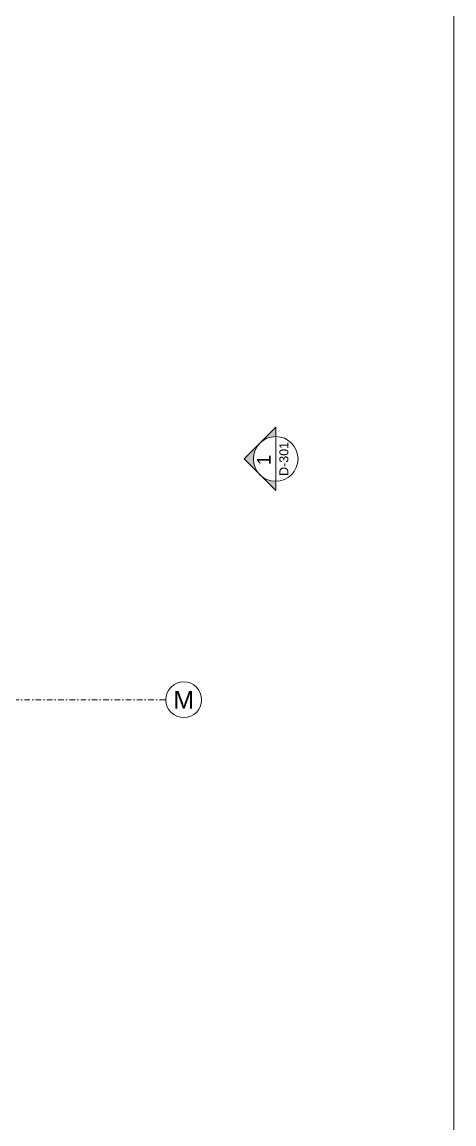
# Model space of a CAD drawing. Extents: x -2050 to 29725, y -1777 to 6820.
# Drawn here: x 4921 to 5405, y 711 to 1943 of the extents above; entities that cross this region are included whole.
import ezdxf
from ezdxf.enums import TextEntityAlignment as Align

# ---------------------------------------------------------------- set-up
doc = ezdxf.new("R2010")
doc.units = 0
doc.header["$LTSCALE"] = 25
doc.header["$MEASUREMENT"] = 0
doc.linetypes.add('DASHDOT2', pattern=[0.5, 0.25, -0.125, 0, -0.125])
doc.layers.get('0').update_dxf_attribs({"color": 9, "lineweight": 9})
for name, color, linetype, lineweight in [('10', 9, 'Continuous', 9), ('21', 9, 'Continuous', 9), ('24', 9, 'DASHDOT2', 9), ('40A', 9, 'Continuous', 9)]:
    doc.layers.add(name, color=color, linetype=linetype, lineweight=lineweight)
doc.styles.add('Arial', font='arial.ttf', dxfattribs={"height": 2.5})

# ---------------------------------------------------------------- blocks, each defined once
blk = doc.blocks.new('0_exteriorelevation1')
h = blk.add_hatch(color=256)
h.dxf.hatch_style = 1
h.paths.add_polyline_path([(0, 7.07), (-3.54, 3.54, -0.414214), (3.54, 3.54)])
h = blk.add_hatch(color=256)
edge = h.paths.add_edge_path()
edge.add_arc((0, 0), 5, 135, 180)
edge.add_line((-5, 0), (-7.07, 0))
edge.add_line((-7.07, 0), (-3.54, 3.54))
edge = h.paths.add_edge_path()
edge.add_line((5, 0), (7.07, 0))
edge.add_line((7.07, 0), (3.54, 3.54))
edge.add_arc((0, 0), 5, 0, 45, ccw=False)
blk.add_lwpolyline([(7.07, 0), (0, 7.07), (-7.07, 0), (7.07, 0)])
blk.add_lwpolyline([(7.07, 0), (0, 7.07), (-7.07, 0), (7.07, 0)])
blk.add_circle((0, 0), 5)
at = {"style": 'Arial'}
blk.add_attdef('KESITADI', text='', height=3, dxfattribs=at).set_placement((0, 0), align=Align.BOTTOM_CENTER)
blk.add_attdef('PAFTAADI', text='', height=2, dxfattribs=at).set_placement((0, -0.5), align=Align.TOP_CENTER)
blk = doc.blocks.new('0_aks')
at = {"linetype": 'Continuous'}
blk.add_circle((0, 0), 2, dxfattribs=at)
at = {"style": 'Arial'}
blk.add_attdef('AKS', text='', height=2, dxfattribs=at).set_placement((0, 0), align=Align.MIDDLE_CENTER)
blk = doc.blocks.new('P-AKS_AUDI')
at = {"layer": '24'}
blk.add_lwpolyline([(0, -1600), (360, -1600)], dxfattribs=at)
at = {"layer": '24', "xscale": 10, "yscale": 10, "zscale": 10}
blk.add_blockref('0_aks', (380, -1600), dxfattribs=at).add_auto_attribs({'AKS': 'M'})
blk = doc.blocks.new('p-zemin kat')
at = {"layer": '24'}
blk.add_blockref('P-AKS_AUDI', (4722.5, 2785), dxfattribs=at)

msp = doc.modelspace()

# ---------------------------------------------------------------- linework, layer by layer
at = {"layer": '40A'}
msp.add_lwpolyline([(5405.06, 80), (80, 80), (80, 4125), (5405.06, 4125)], close=True, dxfattribs=at)

# ---------------------------------------------------------------- block references
at = {"layer": '10'}
msp.add_blockref('p-zemin kat', (0, 0), dxfattribs=at)
at = {"layer": '21'}
ref = msp.add_blockref('0_exteriorelevation1', (5205.42, 1454.41), dxfattribs=dict(at, xscale=-5, yscale=5, zscale=5, rotation=90))
ref.add_attrib('KESITADI', '1', dxfattribs={"layer": '0', "height": 15, "rotation": 90, "style": 'Arial'}).set_placement((5204.13, 1453.15), align=Align.BOTTOM_CENTER)
ref.add_attrib('PAFTAADI', 'D-301', dxfattribs={"layer": '0', "height": 10, "rotation": 90, "style": 'Arial'}).set_placement((5209.57, 1454.41), align=Align.TOP_CENTER)

doc.saveas('drawing.dxf')
